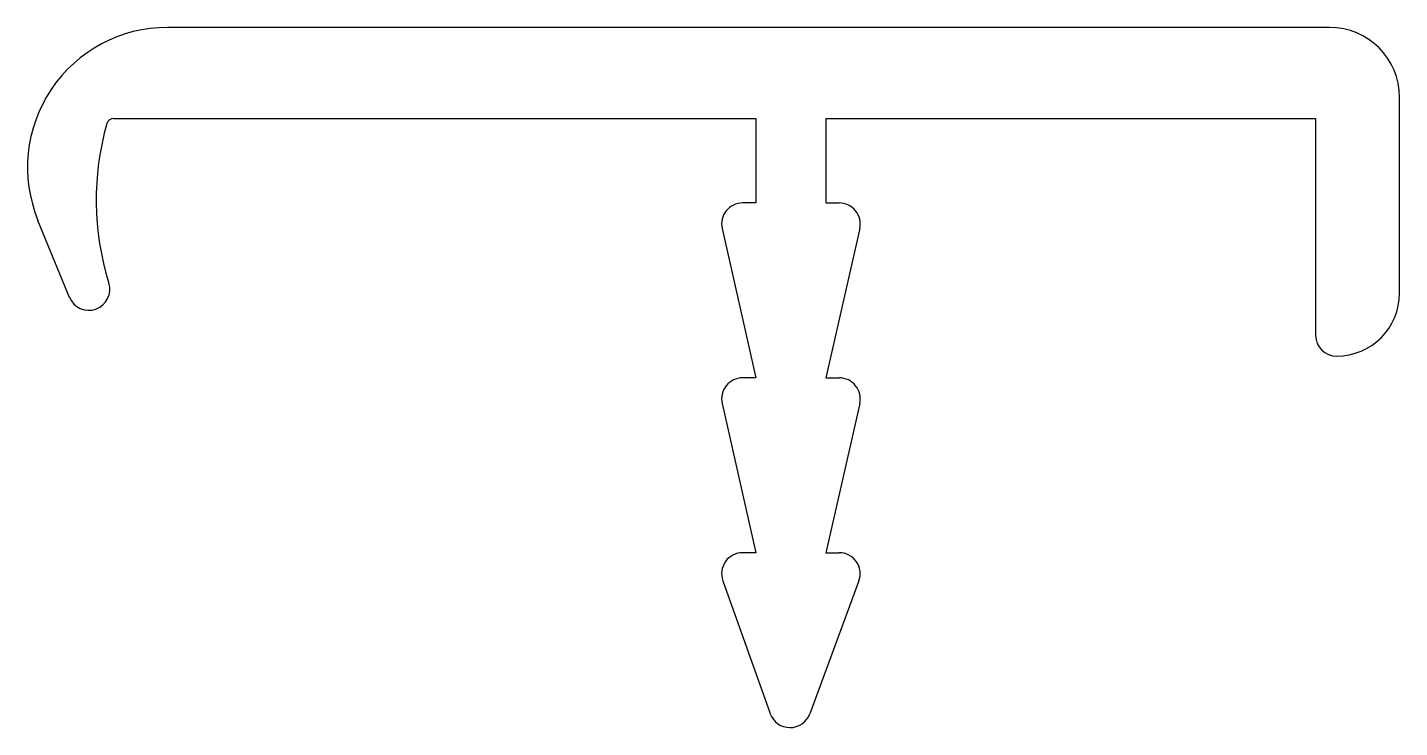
# Model space of a CAD drawing. Extents: x 415.2 to 434.8, y 615.9 to 625.9.
import ezdxf

# ---------------------------------------------------------------- set-up
doc = ezdxf.new("R2010")
doc.units = 0
doc.layers.get('0').update_dxf_attribs({"linetype": 'CONTINUOUS'})

msp = doc.modelspace()

# ---------------------------------------------------------------- linework, layer by layer
for p, q in [((433.822, 625.922), (417.21, 625.922)), ((434.822, 622.122), (434.822, 624.922)), ((416.442, 624.622), (425.622, 624.622)), ((425.622, 624.622), (425.622, 623.412)), ((426.622, 624.622), (433.622, 624.622)), ((426.622, 624.622), (426.622, 623.412)), ((433.622, 624.622), (433.622, 621.522)), ((425.622, 623.412), (425.431, 623.412)), ((426.622, 623.412), (426.813, 623.412)), ((415.81, 622.063), (415.359, 623.163)), ((425.138, 623.046), (425.622, 620.912)), ((427.105, 623.046), (426.622, 620.912)), ((425.622, 620.912), (425.431, 620.912)), ((426.622, 620.912), (426.813, 620.912)), ((425.138, 620.546), (425.622, 618.412)), ((427.105, 620.546), (426.622, 618.412)), ((425.622, 618.412), (425.431, 618.412)), ((426.622, 618.412), (426.813, 618.412)), ((425.148, 618.011), (425.828, 616.111)), ((427.094, 618.008), (426.392, 616.108))]:
    msp.add_line(p, q)
for centre, radius, start, end in [((417.21, 623.922), 2, 90, 202.2881), ((433.822, 624.922), 1, 0, 90), ((420.162, 623.454), 3.97, 163.9827, 197.3853), ((416.442, 624.522), 0.1, 90, 163.9827), ((425.431, 623.112), 0.3, 90, 192.7687), ((426.813, 623.112), 0.3, 347.2313, 90), ((416.087, 622.177), 0.3, 202.2881, 17.5798), ((433.922, 622.122), 0.9, 270, 0), ((433.922, 621.522), 0.3, 180, 270), ((425.431, 620.612), 0.3, 90, 192.7687), ((426.813, 620.612), 0.3, 347.2313, 90), ((425.431, 618.112), 0.3, 90, 199.6774), ((426.813, 618.112), 0.3, 339.7097, 90), ((426.11, 616.212), 0.3, 199.6774, 339.7097)]:
    msp.add_arc(centre, radius, start, end)

doc.saveas('drawing.dxf')
